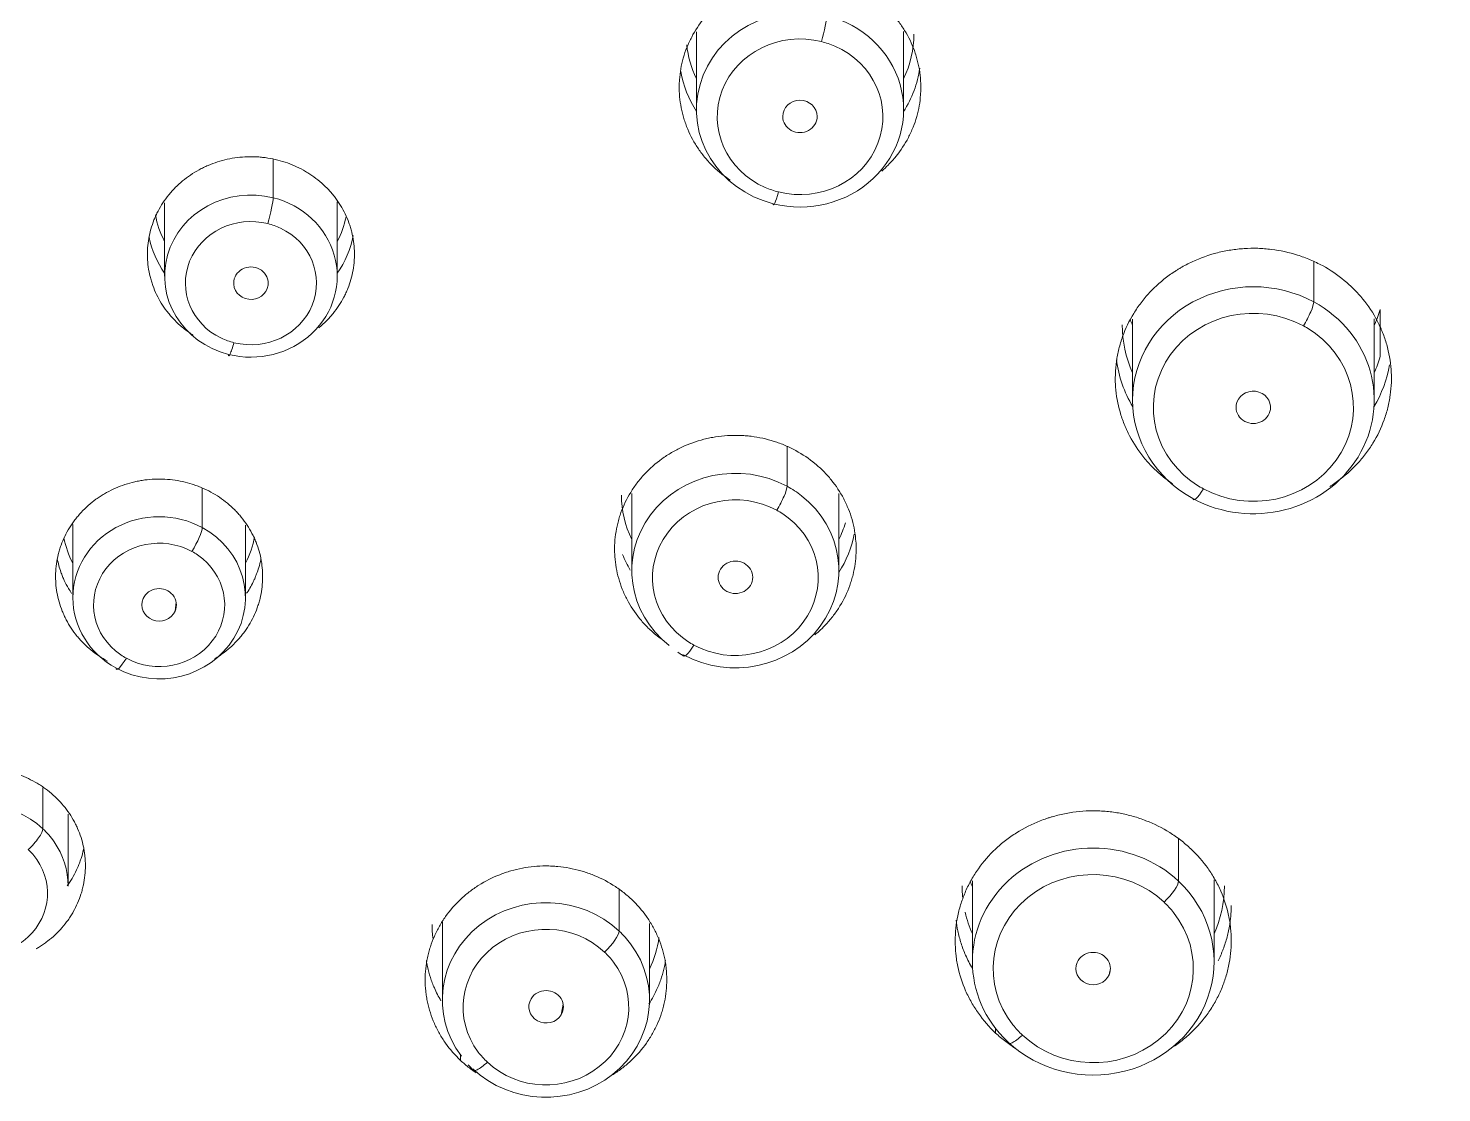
# Model space of a CAD drawing. Extents: x 3349 to 5808, y -3 to 827.
# Drawn here: x 3880.8 to 3897.19, y 517.47 to 529.81 of the extents above; entities that cross this region are included whole.
import ezdxf

# ---------------------------------------------------------------- set-up
doc = ezdxf.new("R2010")
doc.units = 0
doc.header["$LTSCALE"] = 4
doc.header["$MEASUREMENT"] = 0
doc.layers.get('0').update_dxf_attribs({"linetype": 'CONTINUOUS'})
doc.layers.add('1', color=7, linetype='CONTINUOUS')

msp = doc.modelspace()

# ---------------------------------------------------------------- linework, layer by layer
at = {"color": 7, "ltscale": 0.5}
msp.add_ellipse((3868.108, 529.628), major_axis=(-47.422, 0), ratio=0.896694, start_param=1.587359, end_param=7.826525, dxfattribs=at)
at = {"layer": '1', "color": 7, "linetype": 'Continuous', "lineweight": 18}
for p, q in [((3888.549, 529.765), (3888.549, 528.863)), ((3890.949, 528.863), (3890.949, 529.768)), ((3882.385, 527.784), (3882.385, 526.935)), ((3884.385, 526.935), (3884.385, 527.796)), ((3893.603, 526.434), (3893.603, 525.496)), ((3896.403, 525.496), (3896.403, 526.441)), ((3887.799, 524.415), (3887.799, 523.522)), ((3890.199, 523.522), (3890.199, 524.414)), ((3881.321, 524.058), (3881.321, 523.207)), ((3883.321, 523.207), (3883.321, 524.049)), ((3889.199, 523.42), (3889.193, 523.395)), ((3881.267, 519.865), (3881.267, 520.699)), ((3891.747, 519.928), (3891.747, 518.991)), ((3894.547, 518.991), (3894.547, 519.94)), ((3885.604, 519.446), (3885.604, 518.546)), ((3888.004, 518.546), (3888.004, 519.434))]:
    msp.add_line(p, q, dxfattribs=at)
at = {"layer": '1', "color": 7, "linetype": 'Continuous', "lineweight": 13}
for p, q in [((3883.644, 528.29), (3883.644, 527.842)), ((3895.703, 527.104), (3895.703, 526.635)), ((3896.471, 526.001), (3896.471, 526.549)), ((3889.599, 524.961), (3889.599, 524.499)), ((3882.821, 524.479), (3882.821, 524.021)), ((3882.519, 523.155), (3882.506, 523.053)), ((3880.974, 521.005), (3880.974, 520.53)), ((3894.137, 520.412), (3894.137, 519.922)), ((3887.653, 519.823), (3887.653, 519.343)), ((3893.347, 518.912), (3893.331, 518.837)), ((3887.004, 518.496), (3886.98, 518.372)), ((3892.015, 518.163), (3892.015, 518.217))]:
    msp.add_line(p, q, dxfattribs=at)
at = {"layer": '1', "color": 7, "linetype": 'Continuous', "lineweight": 18}
for centre, major_axis, ratio, start_param, end_param in [((3889.749, 528.863), (-1.2, 0), 0.939693, 4.45059, 7.592182), ((3889.749, 528.863), (-1.2, 0), 0.939693, 1.308997, 4.45059), ((3889.749, 529.739), (1.32, 0), 0.939693, 3.240799, 3.571304), ((3889.749, 529.739), (1.32, 0), 0.939693, 5.853475, 6.283185), ((3889.749, 529.52), (-1.4, 0), 0.939693, 0.16284, 0.541352), ((3889.749, 529.52), (-1.4, 0), 0.939693, 2.600232, 3.007678), ((3889.748, 528.785), (0.2, 0), 0.939548, 0.000002, 3.141594), ((3889.748, 528.785), (0.2, 0), 0.939548, 3.141594, 6.283187), ((3883.385, 526.935), (-1, 0), 0.939693, 4.45059, 7.592182), ((3883.385, 526.935), (-1, 0), 0.939693, 1.308997, 4.45059), ((3883.385, 527.81), (1.12, 0), 0.939693, 3.298296, 3.608774), ((3883.385, 527.81), (1.12, 0), 0.939693, 5.816086, 6.103051), ((3883.385, 527.591), (-1.2, 0), 0.939693, 0.186103, 0.585674), ((3883.385, 527.591), (-1.2, 0), 0.939693, 2.55591, 2.97546), ((3883.385, 526.853), (-0.2, 0), 0.939658, 3.010603, 6.1522), ((3895.003, 525.496), (-1.4, 0), 0.939693, 4.18879, 7.330383), ((3883.385, 526.853), (-0.2, 0), 0.939658, 6.1522, 9.293788), ((3895.003, 525.496), (-1.4, 0), 0.939693, 1.047198, 4.18879), ((3895.003, 526.918), (-1.52, 0), 0.939693, 2.741563, 2.879793), ((3895.003, 526.371), (1.52, 0), 0.939693, 3.141625, 3.541639), ((3895.003, 526.918), (-1.52, 0), 0.939693, 0.353266, 0.400046), ((3895.003, 526.152), (-1.6, 0), 0.939693, 0.125377, 0.508259), ((3895.003, 526.152), (-1.6, 0), 0.939693, 2.633334, 2.978254), ((3895.003, 526.371), (1.52, 0), 0.939693, 5.883156, 6.021386), ((3895.002, 525.414), (-0.2, 0), 0.939553, 3.010846, 6.152438), ((3895.002, 525.414), (-0.2, 0), 0.939553, 6.152438, 9.294031), ((3888.999, 523.522), (-1.2, 0), 0.939693, 4.18879, 7.159754), ((3888.999, 524.398), (1.32, 0), 0.939693, 3.141626, 3.571337), ((3888.999, 523.522), (-1.2, 0), 0.939693, 1.047198, 4.018161), ((3882.321, 523.207), (-1, 0), 0.939693, 4.18879, 7.330383), ((3888.999, 524.398), (1.32, 0), 0.939693, 5.853458, 6.021386), ((3882.321, 524.083), (1.12, 0), 0.939693, 3.314626, 3.608758), ((3882.321, 523.207), (-1, 0), 0.939693, 1.047198, 4.18879), ((3882.321, 524.083), (1.12, 0), 0.939693, 5.81607, 6.121835), ((3888.999, 524.179), (-1.4, 0), 0.939693, 2.600203, 2.961657), ((3889, 523.444), (-0.2, 0), 0.939568, 2.880411, 6.022004), ((3889, 523.444), (-0.2, 0), 0.939568, 6.022004, 9.163597), ((3882.321, 523.125), (-0.2, 0), 0.939667, 2.748941, 5.890538), ((3882.321, 523.125), (-0.2, 0), 0.939667, 5.890538, 9.032127), ((3880.267, 519.865), (-1, 0), 0.939693, 3.926991, 6.863829), ((3893.147, 518.991), (-1.4, 0), 0.939693, 3.926991, 7.068583), ((3880.267, 519.865), (-1, 0), 0.939693, 3.141568, 3.722236), ((3886.804, 518.546), (-1.2, 0), 0.939693, 3.926991, 6.897955), ((3893.147, 519.867), (1.52, 0), 0.939693, 3.141609, 3.233304), ((3893.147, 520.414), (-1.52, 0), 0.939693, 0.354771, 0.40003), ((3893.147, 518.991), (-1.4, 0), 0.939693, 0.785398, 3.926991), ((3893.147, 519.867), (1.52, 0), 0.939693, 5.883189, 6.283202), ((3893.147, 519.867), (1.52, 0), 0.939693, 3.356121, 3.541622), ((3886.804, 519.421), (1.32, 0), 0.939693, 3.141609, 3.276501), ((3886.804, 518.546), (-1.2, 0), 0.939693, 0.785398, 3.756362), ((3886.804, 519.421), (1.32, 0), 0.939693, 5.85349, 6.160286), ((3893.146, 518.91), (-0.2, 0), 0.939591, 5.891192, 9.032784), ((3893.146, 518.91), (-0.2, 0), 0.939591, 2.749599, 5.891192), ((3886.806, 518.467), (-0.2, 0), 0.93962, 2.619064, 5.760657), ((3886.806, 518.467), (-0.2, 0), 0.93962, 5.760657, 8.902249)]:
    msp.add_ellipse(centre, major_axis=major_axis, ratio=ratio, start_param=start_param, end_param=end_param, dxfattribs=at)
at = {"layer": '1', "color": 7, "linetype": 'Continuous', "lineweight": 13}
for centre, major_axis, ratio, start_param, end_param in [((3889.997, 529.735), (0.059, 0.233), 0.088521, 4.374318, 5.945114), ((3889.749, 528.781), (-0.96, 0), 0.939693, 4.45059, 7.421553), ((3889.749, 528.781), (-0.96, 0), 0.939693, 4.279961, 4.45059), ((3889.749, 528.781), (-0.96, 0), 0.939693, 1.308997, 4.279961), ((3883.581, 527.625), (-0.059, -0.233), 0.088521, 1.232725, 2.803521), ((3889.749, 528.781), (-0.96, 0), 0.939693, 1.138368, 1.308997), ((3889.5, 527.992), (-0.059, -0.233), 0.088521, 5.945114, 7.51591), ((3883.385, 526.853), (-0.76, 0), 0.939693, 4.45059, 7.387428), ((3883.385, 526.853), (-0.76, 0), 0.939693, 1.308997, 4.245835), ((3883.385, 526.853), (-0.76, 0), 0.939693, 4.245835, 4.45059), ((3895.003, 525.414), (-1.16, 0), 0.939693, 4.18879, 7.184129), ((3895.583, 526.44), (0.114, 0.211), 0.17101, 4.407039, 5.977836), ((3895.003, 525.414), (-1.16, 0), 0.939693, 4.042537, 4.18879), ((3883.385, 526.853), (-0.76, 0), 0.939693, 1.104242, 1.308997), ((3895.003, 525.414), (-1.16, 0), 0.939693, 1.047198, 4.042537), ((3883.188, 526.245), (0.059, 0.233), 0.088521, 2.803521, 4.374318), ((3895.003, 525.414), (-1.16, 0), 0.939693, 0.900944, 1.047198), ((3888.999, 523.44), (-0.96, 0), 0.939693, 4.18879, 7.159754), ((3889.479, 524.304), (0.114, 0.211), 0.17101, 4.407039, 5.977836), ((3888.999, 523.522), (-1.2, 0), 0.939693, 4.018161, 4.18879), ((3894.423, 524.552), (-0.114, -0.211), 0.17101, 5.977836, 7.548632), ((3888.999, 523.44), (-0.96, 0), 0.939693, 4.018161, 4.18879), ((3888.999, 523.44), (-0.96, 0), 0.939693, 1.047198, 4.018161), ((3882.321, 523.125), (-0.76, 0), 0.939693, 4.18879, 7.125628), ((3882.701, 523.826), (-0.114, -0.211), 0.17101, 1.265447, 2.836243), ((3882.321, 523.125), (-0.76, 0), 0.939693, 3.984035, 4.18879), ((3882.321, 523.125), (-0.76, 0), 0.939693, 1.047198, 3.984035), ((3888.999, 523.44), (-0.96, 0), 0.939693, 0.876569, 1.047198), ((3882.321, 523.125), (-0.76, 0), 0.939693, 0.842443, 1.047198), ((3888.519, 522.741), (-0.114, -0.211), 0.17101, 5.977836, 7.548632), ((3881.941, 522.589), (0.114, 0.211), 0.17101, 2.836243, 4.407039), ((3880.804, 520.37), (-0.164, -0.175), 0.241845, 1.318897, 2.889694), ((3880.267, 519.865), (-1, 0), 0.939693, 3.722236, 3.926991), ((3880.267, 519.783), (-0.76, 0), 0.939693, 3.722236, 3.926991), ((3880.267, 519.783), (-0.76, 0), 0.939693, 0.785398, 3.722236), ((3893.147, 518.909), (-1.16, 0), 0.939693, 3.926991, 6.92233), ((3893.967, 519.762), (0.164, 0.175), 0.241845, 4.46049, 6.031286), ((3893.147, 518.909), (-1.16, 0), 0.939693, 3.780737, 3.926991), ((3886.804, 518.463), (-0.96, 0), 0.939693, 3.926991, 6.897955), ((3893.147, 518.909), (-1.16, 0), 0.939693, 0.785398, 3.780737), ((3887.483, 519.183), (0.164, 0.175), 0.241845, 4.46049, 6.031286), ((3886.804, 518.546), (-1.2, 0), 0.939693, 3.756362, 3.926991), ((3886.804, 518.463), (-0.96, 0), 0.939693, 0.785398, 3.756362), ((3886.804, 518.463), (-0.96, 0), 0.939693, 3.756362, 3.926991), ((3893.147, 518.909), (-1.16, 0), 0.939693, 0.639145, 0.785398), ((3892.326, 518.221), (-0.164, -0.175), 0.241845, 6.031286, 7.602083), ((3886.126, 517.908), (-0.164, -0.175), 0.241845, 6.031286, 7.602083), ((3886.804, 518.463), (-0.96, 0), 0.939693, 0.614769, 0.785398)]:
    msp.add_ellipse(centre, major_axis=major_axis, ratio=ratio, start_param=start_param, end_param=end_param, dxfattribs=at)
at = {"layer": '1', "color": 7, "linetype": 'Continuous', "lineweight": 18}
for points, knots in [([(3867.787, 577.688), (3869.502, 577.688), (3871.193, 577.608), (3874.515, 577.302), (3876.146, 577.076), (3879.333, 576.491), (3880.891, 576.133), (3883.922, 575.297), (3885.396, 574.821), (3888.251, 573.765), (3889.632, 573.185), (3892.297, 571.937), (3893.58, 571.269), (3896.045, 569.858), (3897.227, 569.116), (3899.488, 567.571), (3900.566, 566.768), (3902.62, 565.114), (3903.595, 564.264), (3905.444, 562.528), (3906.318, 561.642), (3907.966, 559.846), (3908.74, 558.936), (3910.192, 557.102), (3910.87, 556.178), (3912.136, 554.326), (3912.723, 553.398), (3913.812, 551.548), (3914.314, 550.625), (3915.697, 547.875), (3916.459, 546.066), (3917.71, 542.54), (3918.2, 540.822), (3918.768, 538.337), (3918.929, 537.524), (3919.204, 535.934), (3919.317, 535.158), (3919.501, 533.645), (3919.571, 532.909), (3919.677, 531.481), (3919.711, 530.788), (3919.75, 529.449), (3919.754, 528.802), (3919.737, 527.556), (3919.716, 526.955), (3919.624, 525.222), (3919.524, 524.157), (3919.281, 522.2), (3919.138, 521.309), (3918.841, 519.697), (3918.686, 518.977), (3918.463, 518.023), (3918.389, 517.726), (3918.283, 517.311), (3918.231, 517.112), (3918.173, 516.893), (3918.144, 516.787), (3918.13, 516.735), (3918.123, 516.709), (3918.119, 516.696), (3918.117, 516.689), (3918.117, 516.686), (3918.116, 516.685), (3918.116, 516.684), (3918.116, 516.683), (3918.116, 516.683), (3918.116, 516.683), (3918.116, 516.683), (3918.116, 516.683), (3917.701, 515.17), (3917.216, 513.701), (3916.135, 510.864), (3915.54, 509.496), (3914.583, 507.517), (3914.253, 506.87), (3913.574, 505.598), (3913.226, 504.974), (3912.159, 503.134), (3911.421, 501.952), (3909.922, 499.663), (3909.16, 498.559), (3907.993, 496.969), (3907.6, 496.451), (3906.805, 495.438), (3906.404, 494.943), (3905.189, 493.493), (3904.367, 492.572), (3902.713, 490.816), (3901.88, 489.982), (3900.649, 488.772), (3900.242, 488.376), (3899.437, 487.594), (3899.04, 487.208), (3897.866, 486.061), (3897.109, 485.312), (3895.654, 483.839), (3894.955, 483.115), (3893.621, 481.688), (3892.986, 480.986), (3891.784, 479.603), (3891.218, 478.922), (3890.154, 477.584), (3889.657, 476.926), (3888.73, 475.635), (3888.301, 475.001), (3887.706, 474.072), (3887.516, 473.766), (3887.242, 473.311), (3887.153, 473.161), (3887.022, 472.937), (3886.957, 472.825), (3886.883, 472.695), (3886.846, 472.63), (3886.828, 472.598), (3886.819, 472.582), (3886.814, 472.574), (3886.812, 472.57), (3886.811, 472.568), (3886.81, 472.567), (3886.81, 472.566), (3886.81, 472.566), (3886.809, 472.566), (3886.807, 472.562), (3886.781, 472.515), (3886.68, 472.335), (3886.605, 472.201), (3886.411, 471.845), (3886.292, 471.623), (3886.013, 471.086), (3885.853, 470.772), (3885.501, 470.049), (3885.308, 469.639), (3884.899, 468.722), (3884.682, 468.213), (3884.235, 467.094), (3884.006, 466.484), (3883.546, 465.157), (3883.315, 464.442), (3882.863, 462.905), (3882.642, 462.083), (3882.221, 460.335), (3882.02, 459.409), (3881.646, 457.448), (3881.473, 456.413), (3881.158, 454.235), (3881.016, 453.091), (3880.763, 450.695), (3880.653, 449.444), (3880.459, 446.838), (3880.377, 445.484), (3880.237, 442.674), (3880.178, 432.206), (3880.106, 429.948), (3880.084, 429.183), (3880.054, 428.017), (3880.044, 427.625), (3880.031, 427.032), (3880.024, 426.734), (3880.017, 426.385), (3880.013, 426.21), (3880.012, 426.123), (3880.011, 426.079), (3880.01, 426.057), (3880.01, 426.046), (3880.01, 426.04), (3880.01, 426.038), (3880.01, 426.036), (3880.01, 426.036), (3880.01, 426.035), (3880.01, 426.035), (3879.99, 425.043), (3879.97, 423.928), (3879.943, 422.074), (3879.934, 421.426), (3879.917, 420.071), (3879.909, 419.363), (3879.893, 417.887), (3879.885, 417.118), (3879.871, 415.518), (3879.864, 414.686), (3879.845, 412.095), (3879.833, 410.239), (3879.814, 406.286), (3879.807, 404.187), (3879.795, 399.741), (3879.791, 397.393), (3879.787, 393.692), (3879.786, 392.429), (3879.784, 389.84), (3879.783, 388.515), (3879.782, 384.449), (3879.782, 381.615), (3879.782, 378.658)], [0, 0, 0, 0, 0.0125, 0.0125, 0.025, 0.025, 0.0375, 0.0375, 0.05, 0.05, 0.0625, 0.0625, 0.075, 0.075, 0.0875, 0.0875, 0.1, 0.1, 0.1125, 0.1125, 0.125, 0.125, 0.1375, 0.1375, 0.15, 0.15, 0.1625, 0.1625, 0.175, 0.175, 0.2, 0.2, 0.225, 0.225, 0.2375, 0.2375, 0.25, 0.25, 0.2625, 0.2625, 0.275, 0.275, 0.2875, 0.2875, 0.3, 0.3, 0.325, 0.325, 0.35, 0.35, 0.375, 0.375, 0.3875, 0.3875, 0.39375, 0.396875, 0.398437, 0.399219, 0.399609, 0.399805, 0.399902, 0.399951, 0.399976, 0.399988, 0.399994, 0.399997, 0.399998, 0.399998, 0.4, 0.4, 0.4125, 0.4125, 0.425, 0.425, 0.43125, 0.43125, 0.4375, 0.4375, 0.45, 0.45, 0.4625, 0.4625, 0.46875, 0.46875, 0.475, 0.475, 0.4875, 0.4875, 0.5, 0.5, 0.50625, 0.50625, 0.5125, 0.5125, 0.525, 0.525, 0.5375, 0.5375, 0.55, 0.55, 0.5625, 0.5625, 0.575, 0.575, 0.5875, 0.5875, 0.59375, 0.59375, 0.596875, 0.596875, 0.598437, 0.599219, 0.599609, 0.599805, 0.599902, 0.599951, 0.599976, 0.599988, 0.599994, 0.599997, 0.599997, 0.6, 0.6, 0.6125, 0.6125, 0.625, 0.625, 0.6375, 0.6375, 0.65, 0.65, 0.6625, 0.6625, 0.675, 0.675, 0.6875, 0.6875, 0.7, 0.7, 0.7125, 0.7125, 0.725, 0.725, 0.7375, 0.7375, 0.75, 0.75, 0.7625, 0.7625, 0.775, 0.775, 0.7875, 0.7875, 0.79375, 0.79375, 0.796875, 0.796875, 0.798437, 0.799219, 0.799609, 0.799805, 0.799902, 0.799951, 0.799976, 0.799988, 0.799994, 0.799997, 0.799998, 0.799998, 0.8, 0.8, 0.825, 0.825, 0.8375, 0.8375, 0.85, 0.85, 0.8625, 0.8625, 0.875, 0.875, 0.9, 0.9, 0.925, 0.925, 0.95, 0.95, 0.9625, 0.9625, 0.975, 0.975, 1, 1, 1, 1]), ([(3888.94, 528.046), (3888.925, 528.056), (3888.91, 528.066), (3888.823, 528.129), (3888.757, 528.188), (3888.681, 528.269), (3888.667, 528.285), (3888.638, 528.319), (3888.624, 528.337), (3888.584, 528.39), (3888.559, 528.426), (3888.49, 528.538), (3888.453, 528.616), (3888.416, 528.718), (3888.409, 528.739), (3888.396, 528.781), (3888.39, 528.802), (3888.375, 528.865), (3888.358, 528.949), (3888.351, 529.035), (3888.349, 529.1), (3888.348, 529.121), (3888.349, 529.164), (3888.35, 529.186), (3888.358, 529.294), (3888.372, 529.379), (3888.408, 529.504), (3888.422, 529.545), (3888.446, 529.606), (3888.455, 529.626), (3888.473, 529.666), (3888.483, 529.685), (3888.533, 529.782), (3888.581, 529.855), (3888.651, 529.94), (3888.665, 529.957), (3888.695, 529.99), (3888.711, 530.007), (3888.758, 530.054), (3888.791, 530.084), (3888.893, 530.169), (3888.968, 530.219), (3889.068, 530.274), (3889.088, 530.284), (3889.129, 530.304), (3889.149, 530.313), (3889.212, 530.34), (3889.297, 530.372), (3889.384, 530.395), (3889.452, 530.41), (3889.474, 530.415), (3889.52, 530.422), (3889.542, 530.426), (3889.656, 530.44), (3889.747, 530.443), (3889.861, 530.436), (3889.884, 530.434), (3889.93, 530.429), (3889.953, 530.426), (3890.021, 530.416), (3890.066, 530.407), (3890.111, 530.395)], [0, 0, 0, 0, 0.013946, 0.013946, 0.084378, 0.084378, 0.101986, 0.101986, 0.119594, 0.119594, 0.154811, 0.154811, 0.225243, 0.225243, 0.242851, 0.242851, 0.260459, 0.260459, 0.295675, 0.330892, 0.330892, 0.3485, 0.3485, 0.366108, 0.366108, 0.43654, 0.43654, 0.471757, 0.471757, 0.489365, 0.489365, 0.506973, 0.506973, 0.577405, 0.577405, 0.595013, 0.595013, 0.612621, 0.612621, 0.647838, 0.647838, 0.71827, 0.71827, 0.735878, 0.735878, 0.753486, 0.753486, 0.788703, 0.823919, 0.823919, 0.841527, 0.841527, 0.859135, 0.859135, 0.929568, 0.929568, 0.947176, 0.947176, 0.964784, 0.964784, 1, 1, 1, 1]), ([(3890.111, 530.395), (3890.2, 530.373), (3890.286, 530.342), (3890.408, 530.286), (3890.448, 530.265), (3890.507, 530.23), (3890.526, 530.219), (3890.564, 530.194), (3890.583, 530.181), (3890.674, 530.115), (3890.74, 530.057), (3890.816, 529.976), (3890.83, 529.959), (3890.859, 529.925), (3890.873, 529.908), (3890.913, 529.855), (3890.938, 529.819), (3891.007, 529.707), (3891.044, 529.629), (3891.081, 529.527), (3891.088, 529.506), (3891.101, 529.464), (3891.107, 529.443), (3891.122, 529.38), (3891.139, 529.296), (3891.146, 529.21), (3891.149, 529.145), (3891.149, 529.124), (3891.148, 529.08), (3891.147, 529.059), (3891.14, 528.95), (3891.125, 528.866), (3891.089, 528.741), (3891.075, 528.7), (3891.051, 528.639), (3891.042, 528.619), (3891.024, 528.579), (3891.014, 528.56), (3890.964, 528.463), (3890.916, 528.39), (3890.846, 528.304), (3890.832, 528.288), (3890.802, 528.254), (3890.786, 528.238), (3890.747, 528.198), (3890.722, 528.175), (3890.696, 528.152)], [0, 0, 0, 0, 0.09188, 0.09188, 0.13782, 0.13782, 0.16079, 0.16079, 0.18376, 0.18376, 0.27564, 0.27564, 0.29861, 0.29861, 0.32158, 0.32158, 0.36752, 0.36752, 0.459401, 0.459401, 0.482371, 0.482371, 0.505341, 0.505341, 0.551281, 0.597221, 0.597221, 0.620191, 0.620191, 0.643161, 0.643161, 0.735041, 0.735041, 0.780981, 0.780981, 0.803951, 0.803951, 0.826921, 0.826921, 0.918801, 0.918801, 0.941771, 0.941771, 0.964741, 0.964741, 1, 1, 1, 1]), ([(3882.717, 526.25), (3882.712, 526.253), (3882.707, 526.256), (3882.686, 526.27), (3882.67, 526.281), (3882.592, 526.337), (3882.535, 526.387), (3882.47, 526.457), (3882.457, 526.471), (3882.433, 526.5), (3882.421, 526.515), (3882.386, 526.56), (3882.365, 526.591), (3882.306, 526.687), (3882.274, 526.754), (3882.242, 526.842), (3882.236, 526.86), (3882.226, 526.896), (3882.221, 526.914), (3882.207, 526.968), (3882.193, 527.04), (3882.187, 527.114), (3882.185, 527.169), (3882.185, 527.187), (3882.185, 527.225), (3882.186, 527.243), (3882.192, 527.336), (3882.205, 527.409), (3882.236, 527.515), (3882.248, 527.551), (3882.268, 527.603), (3882.276, 527.62), (3882.291, 527.654), (3882.3, 527.671), (3882.343, 527.754), (3882.384, 527.816), (3882.444, 527.89), (3882.456, 527.904), (3882.482, 527.933), (3882.495, 527.947), (3882.536, 527.987), (3882.564, 528.013), (3882.652, 528.086), (3882.715, 528.129), (3882.801, 528.176), (3882.819, 528.185), (3882.854, 528.202), (3882.871, 528.21), (3882.925, 528.232), (3882.997, 528.26), (3883.073, 528.28), (3883.149, 528.297), (3883.189, 528.304), (3883.306, 528.318), (3883.384, 528.321), (3883.481, 528.315), (3883.501, 528.313), (3883.54, 528.309), (3883.56, 528.306), (3883.618, 528.297), (3883.657, 528.289), (3883.695, 528.28)], [0, 0, 0, 0, 0.005218, 0.005218, 0.022671, 0.022671, 0.09248, 0.09248, 0.109932, 0.109932, 0.127384, 0.127384, 0.162289, 0.162289, 0.232098, 0.232098, 0.249551, 0.249551, 0.267003, 0.267003, 0.301908, 0.336812, 0.336812, 0.354265, 0.354265, 0.371717, 0.371717, 0.441526, 0.441526, 0.476431, 0.476431, 0.493883, 0.493883, 0.511335, 0.511335, 0.581145, 0.581145, 0.598597, 0.598597, 0.616049, 0.616049, 0.650954, 0.650954, 0.720763, 0.720763, 0.738215, 0.738215, 0.755668, 0.755668, 0.790572, 0.825477, 0.825477, 0.860382, 0.860382, 0.930191, 0.930191, 0.947643, 0.947643, 0.965095, 0.965095, 1, 1, 1, 1]), ([(3883.695, 528.28), (3883.772, 528.261), (3883.845, 528.234), (3883.95, 528.186), (3883.985, 528.168), (3884.035, 528.138), (3884.051, 528.128), (3884.084, 528.107), (3884.1, 528.096), (3884.178, 528.04), (3884.235, 527.989), (3884.3, 527.92), (3884.312, 527.906), (3884.337, 527.877), (3884.349, 527.862), (3884.383, 527.817), (3884.404, 527.786), (3884.463, 527.69), (3884.495, 527.623), (3884.527, 527.535), (3884.533, 527.517), (3884.544, 527.481), (3884.549, 527.463), (3884.562, 527.409), (3884.576, 527.337), (3884.583, 527.263), (3884.585, 527.208), (3884.585, 527.19), (3884.584, 527.152), (3884.583, 527.134), (3884.577, 527.041), (3884.564, 526.968), (3884.534, 526.861), (3884.522, 526.826), (3884.501, 526.774), (3884.494, 526.757), (3884.478, 526.723), (3884.47, 526.706), (3884.426, 526.623), (3884.385, 526.56), (3884.325, 526.487), (3884.313, 526.473), (3884.288, 526.444), (3884.274, 526.43), (3884.234, 526.39), (3884.206, 526.364), (3884.175, 526.338), (3884.174, 526.337), (3884.172, 526.336)], [0, 0, 0, 0, 0.090724, 0.090724, 0.136085, 0.136085, 0.158766, 0.158766, 0.181447, 0.181447, 0.272171, 0.272171, 0.294851, 0.294851, 0.317532, 0.317532, 0.362894, 0.362894, 0.453618, 0.453618, 0.476299, 0.476299, 0.498979, 0.498979, 0.544341, 0.589703, 0.589703, 0.612384, 0.612384, 0.635065, 0.635065, 0.725788, 0.725788, 0.77115, 0.77115, 0.793831, 0.793831, 0.816512, 0.816512, 0.907235, 0.907235, 0.929916, 0.929916, 0.952597, 0.952597, 0.997959, 0.997959, 1, 1, 1, 1]), ([(3894.065, 524.529), (3894.025, 524.557), (3893.986, 524.586), (3893.909, 524.65), (3893.871, 524.684), (3893.817, 524.738), (3893.8, 524.757), (3893.765, 524.794), (3893.749, 524.814), (3893.669, 524.912), (3893.614, 524.995), (3893.556, 525.105), (3893.54, 525.139), (3893.525, 525.173), (3893.515, 525.196), (3893.51, 525.208), (3893.487, 525.266), (3893.471, 525.313), (3893.43, 525.455), (3893.413, 525.552), (3893.404, 525.675), (3893.403, 525.7), (3893.402, 525.75), (3893.403, 525.775), (3893.405, 525.849), (3893.414, 525.946), (3893.432, 526.043), (3893.45, 526.115), (3893.457, 526.139), (3893.471, 526.187), (3893.479, 526.211), (3893.521, 526.328), (3893.564, 526.417), (3893.642, 526.545), (3893.671, 526.586), (3893.717, 526.647), (3893.733, 526.667), (3893.765, 526.706), (3893.782, 526.725), (3893.868, 526.817), (3893.944, 526.884), (3894.048, 526.96), (3894.069, 526.974), (3894.102, 526.995), (3894.113, 527.002), (3894.135, 527.016), (3894.19, 527.049), (3894.247, 527.079), (3894.388, 527.145), (3894.485, 527.179), (3894.613, 527.212), (3894.638, 527.218), (3894.69, 527.228), (3894.715, 527.233), (3894.793, 527.245), (3894.896, 527.256), (3895.001, 527.258), (3895.079, 527.256), (3895.106, 527.254), (3895.158, 527.25), (3895.185, 527.248), (3895.315, 527.232), (3895.416, 527.209), (3895.54, 527.17), (3895.564, 527.162), (3895.613, 527.143), (3895.638, 527.134), (3895.71, 527.103), (3895.757, 527.08), (3895.803, 527.056)], [0, 0, 0, 0, 0.03107, 0.03107, 0.063368, 0.063368, 0.079517, 0.079517, 0.095666, 0.095666, 0.160261, 0.160261, 0.17641, 0.184484, 0.184484, 0.192559, 0.192559, 0.224856, 0.224856, 0.289452, 0.289452, 0.3056, 0.3056, 0.321749, 0.321749, 0.354047, 0.386345, 0.386345, 0.402493, 0.402493, 0.418642, 0.418642, 0.483237, 0.483237, 0.515535, 0.515535, 0.531684, 0.531684, 0.547833, 0.547833, 0.612428, 0.612428, 0.628577, 0.628577, 0.636651, 0.636651, 0.644726, 0.677023, 0.677023, 0.741619, 0.741619, 0.757768, 0.757768, 0.773916, 0.773916, 0.806214, 0.838512, 0.838512, 0.854661, 0.854661, 0.870809, 0.870809, 0.935405, 0.935405, 0.951554, 0.951554, 0.967702, 0.967702, 1, 1, 1, 1]), ([(3895.803, 527.056), (3895.894, 527.006), (3895.979, 526.949), (3896.096, 526.852), (3896.134, 526.817), (3896.188, 526.763), (3896.205, 526.745), (3896.24, 526.707), (3896.256, 526.688), (3896.336, 526.59), (3896.391, 526.507), (3896.449, 526.396), (3896.465, 526.363), (3896.481, 526.328), (3896.49, 526.305), (3896.495, 526.294), (3896.519, 526.236), (3896.535, 526.189), (3896.575, 526.046), (3896.592, 525.95), (3896.601, 525.826), (3896.602, 525.801), (3896.603, 525.752), (3896.603, 525.727), (3896.6, 525.653), (3896.591, 525.555), (3896.573, 525.458), (3896.555, 525.386), (3896.549, 525.363), (3896.534, 525.315), (3896.526, 525.291), (3896.484, 525.174), (3896.441, 525.084), (3896.363, 524.957), (3896.334, 524.915), (3896.288, 524.855), (3896.272, 524.835), (3896.24, 524.796), (3896.223, 524.777), (3896.137, 524.684), (3896.061, 524.617), (3895.957, 524.542), (3895.936, 524.527), (3895.906, 524.508), (3895.897, 524.502), (3895.889, 524.497)], [0, 0, 0, 0, 0.096646, 0.096646, 0.14497, 0.14497, 0.169131, 0.169131, 0.193293, 0.193293, 0.289939, 0.289939, 0.314101, 0.326182, 0.326182, 0.338262, 0.338262, 0.386586, 0.386586, 0.483232, 0.483232, 0.507393, 0.507393, 0.531555, 0.531555, 0.579878, 0.628201, 0.628201, 0.652363, 0.652363, 0.676525, 0.676525, 0.773171, 0.773171, 0.821494, 0.821494, 0.845656, 0.845656, 0.869817, 0.869817, 0.966464, 0.966464, 0.990625, 0.990625, 1, 1, 1, 1]), ([(3888.155, 522.719), (3888.128, 522.738), (3888.102, 522.758), (3888.042, 522.807), (3888.009, 522.837), (3887.962, 522.884), (3887.947, 522.9), (3887.917, 522.934), (3887.902, 522.951), (3887.833, 523.036), (3887.784, 523.109), (3887.734, 523.206), (3887.724, 523.225), (3887.706, 523.265), (3887.697, 523.285), (3887.673, 523.346), (3887.659, 523.387), (3887.623, 523.512), (3887.608, 523.597), (3887.601, 523.705), (3887.6, 523.727), (3887.599, 523.77), (3887.599, 523.792), (3887.602, 523.856), (3887.609, 523.942), (3887.625, 524.027), (3887.641, 524.09), (3887.647, 524.111), (3887.659, 524.152), (3887.666, 524.173), (3887.703, 524.276), (3887.741, 524.354), (3887.809, 524.466), (3887.834, 524.502), (3887.874, 524.555), (3887.888, 524.573), (3887.917, 524.607), (3887.931, 524.623), (3888.007, 524.704), (3888.073, 524.763), (3888.164, 524.829), (3888.183, 524.842), (3888.221, 524.866), (3888.24, 524.878), (3888.299, 524.913), (3888.339, 524.934), (3888.461, 524.991), (3888.547, 525.021), (3888.658, 525.049), (3888.681, 525.055), (3888.726, 525.064), (3888.748, 525.068), (3888.816, 525.078), (3888.906, 525.088), (3888.998, 525.09), (3889.067, 525.088), (3889.09, 525.087), (3889.136, 525.083), (3889.159, 525.081), (3889.272, 525.067), (3889.361, 525.047), (3889.469, 525.013), (3889.491, 525.006), (3889.534, 524.99), (3889.555, 524.981), (3889.618, 524.954), (3889.659, 524.935), (3889.699, 524.913)], [0, 0, 0, 0, 0.024073, 0.024073, 0.056604, 0.056604, 0.072869, 0.072869, 0.089135, 0.089135, 0.154196, 0.154196, 0.170462, 0.170462, 0.186727, 0.186727, 0.219258, 0.219258, 0.28432, 0.28432, 0.300586, 0.300586, 0.316851, 0.316851, 0.349382, 0.381913, 0.381913, 0.398178, 0.398178, 0.414444, 0.414444, 0.479506, 0.479506, 0.512036, 0.512036, 0.528302, 0.528302, 0.544567, 0.544567, 0.609629, 0.609629, 0.625895, 0.625895, 0.64216, 0.64216, 0.674691, 0.674691, 0.739753, 0.739753, 0.756018, 0.756018, 0.772284, 0.772284, 0.804815, 0.837345, 0.837345, 0.853611, 0.853611, 0.869876, 0.869876, 0.934938, 0.934938, 0.951204, 0.951204, 0.967469, 0.967469, 1, 1, 1, 1]), ([(3889.699, 524.913), (3889.779, 524.869), (3889.854, 524.819), (3889.956, 524.734), (3889.989, 524.704), (3890.036, 524.657), (3890.052, 524.641), (3890.082, 524.608), (3890.096, 524.591), (3890.166, 524.505), (3890.214, 524.432), (3890.265, 524.336), (3890.274, 524.316), (3890.293, 524.276), (3890.301, 524.256), (3890.326, 524.195), (3890.34, 524.154), (3890.375, 524.029), (3890.39, 523.945), (3890.398, 523.837), (3890.399, 523.815), (3890.399, 523.771), (3890.399, 523.75), (3890.397, 523.685), (3890.39, 523.599), (3890.373, 523.515), (3890.358, 523.452), (3890.352, 523.431), (3890.339, 523.389), (3890.332, 523.368), (3890.295, 523.266), (3890.258, 523.187), (3890.189, 523.075), (3890.165, 523.039), (3890.124, 522.986), (3890.11, 522.969), (3890.082, 522.935), (3890.067, 522.918), (3890.01, 522.857), (3889.966, 522.815), (3889.919, 522.777)], [0, 0, 0, 0, 0.10321, 0.10321, 0.154815, 0.154815, 0.180617, 0.180617, 0.20642, 0.20642, 0.309629, 0.309629, 0.335432, 0.335432, 0.361234, 0.361234, 0.412839, 0.412839, 0.516049, 0.516049, 0.541852, 0.541852, 0.567654, 0.567654, 0.619259, 0.670864, 0.670864, 0.696666, 0.696666, 0.722469, 0.722469, 0.825679, 0.825679, 0.877283, 0.877283, 0.903086, 0.903086, 0.928888, 0.928888, 1, 1, 1, 1]), ([(3881.721, 522.473), (3881.653, 522.51), (3881.589, 522.554), (3881.501, 522.626), (3881.473, 522.652), (3881.432, 522.693), (3881.419, 522.706), (3881.393, 522.735), (3881.381, 522.749), (3881.321, 522.823), (3881.28, 522.885), (3881.236, 522.968), (3881.228, 522.985), (3881.213, 523.019), (3881.205, 523.036), (3881.184, 523.089), (3881.172, 523.124), (3881.142, 523.231), (3881.129, 523.303), (3881.122, 523.396), (3881.122, 523.415), (3881.121, 523.452), (3881.121, 523.471), (3881.123, 523.526), (3881.129, 523.599), (3881.143, 523.672), (3881.157, 523.726), (3881.162, 523.744), (3881.172, 523.78), (3881.178, 523.798), (3881.21, 523.886), (3881.242, 523.953), (3881.301, 524.049), (3881.322, 524.08), (3881.357, 524.125), (3881.369, 524.14), (3881.393, 524.169), (3881.406, 524.183), (3881.47, 524.253), (3881.527, 524.303), (3881.605, 524.36), (3881.621, 524.371), (3881.654, 524.392), (3881.67, 524.402), (3881.721, 524.431), (3881.755, 524.449), (3881.86, 524.498), (3881.933, 524.524), (3882.029, 524.549), (3882.048, 524.553), (3882.087, 524.561), (3882.106, 524.564), (3882.164, 524.574), (3882.241, 524.582), (3882.32, 524.583), (3882.398, 524.581), (3882.438, 524.578), (3882.555, 524.564), (3882.631, 524.547), (3882.724, 524.517), (3882.743, 524.511), (3882.779, 524.497), (3882.797, 524.49), (3882.852, 524.467), (3882.887, 524.45), (3882.921, 524.431)], [0, 0, 0, 0, 0.0625, 0.0625, 0.09375, 0.09375, 0.109375, 0.109375, 0.125, 0.125, 0.1875, 0.1875, 0.203125, 0.203125, 0.21875, 0.21875, 0.25, 0.25, 0.3125, 0.3125, 0.328125, 0.328125, 0.34375, 0.34375, 0.375, 0.40625, 0.40625, 0.421875, 0.421875, 0.4375, 0.4375, 0.5, 0.5, 0.53125, 0.53125, 0.546875, 0.546875, 0.5625, 0.5625, 0.625, 0.625, 0.640625, 0.640625, 0.65625, 0.65625, 0.6875, 0.6875, 0.75, 0.75, 0.765625, 0.765625, 0.78125, 0.78125, 0.8125, 0.84375, 0.84375, 0.875, 0.875, 0.9375, 0.9375, 0.953125, 0.953125, 0.96875, 0.96875, 1, 1, 1, 1]), ([(3882.921, 524.431), (3882.99, 524.394), (3883.053, 524.351), (3883.142, 524.278), (3883.17, 524.253), (3883.21, 524.212), (3883.223, 524.198), (3883.249, 524.17), (3883.261, 524.155), (3883.321, 524.082), (3883.362, 524.019), (3883.406, 523.937), (3883.414, 523.92), (3883.43, 523.886), (3883.437, 523.868), (3883.458, 523.816), (3883.47, 523.781), (3883.501, 523.674), (3883.513, 523.601), (3883.52, 523.509), (3883.521, 523.49), (3883.521, 523.453), (3883.521, 523.434), (3883.519, 523.379), (3883.513, 523.305), (3883.499, 523.233), (3883.486, 523.179), (3883.481, 523.161), (3883.47, 523.125), (3883.464, 523.107), (3883.432, 523.019), (3883.4, 522.952), (3883.341, 522.856), (3883.32, 522.825), (3883.286, 522.78), (3883.274, 522.765), (3883.249, 522.736), (3883.236, 522.721), (3883.172, 522.652), (3883.115, 522.602), (3883.037, 522.545), (3883.021, 522.534), (3882.991, 522.515), (3882.977, 522.506), (3882.963, 522.498)], [0, 0, 0, 0, 0.095611, 0.095611, 0.143417, 0.143417, 0.16732, 0.16732, 0.191223, 0.191223, 0.286834, 0.286834, 0.310737, 0.310737, 0.33464, 0.33464, 0.382446, 0.382446, 0.478057, 0.478057, 0.50196, 0.50196, 0.525863, 0.525863, 0.573669, 0.621474, 0.621474, 0.645377, 0.645377, 0.66928, 0.66928, 0.764892, 0.764892, 0.812697, 0.812697, 0.8366, 0.8366, 0.860503, 0.860503, 0.956114, 0.956114, 0.980017, 0.980017, 1, 1, 1, 1]), ([(3881.307, 523.258), (3881.294, 523.277), (3881.282, 523.296), (3881.253, 523.346), (3881.237, 523.376), (3881.215, 523.423), (3881.208, 523.439), (3881.195, 523.471), (3881.189, 523.487), (3881.165, 523.554), (3881.151, 523.606), (3881.141, 523.658)], [0, 0, 0, 0, 0.156612, 0.156612, 0.393186, 0.393186, 0.511473, 0.511473, 0.629761, 0.629761, 1, 1, 1, 1]), ([(3883.335, 523.259), (3883.338, 523.262), (3883.369, 523.31), (3883.397, 523.36), (3883.426, 523.421), (3883.431, 523.433), (3883.441, 523.458), (3883.456, 523.495), (3883.469, 523.532), (3883.486, 523.589), (3883.494, 523.62), (3883.5, 523.652)], [0, 0, 0, 0, 0.026635, 0.399143, 0.399143, 0.49227, 0.49227, 0.585397, 0.771652, 0.771652, 1, 1, 1, 1]), ([(3879.419, 519.301), (3879.363, 519.353), (3879.313, 519.411), (3879.248, 519.502), (3879.228, 519.534), (3879.2, 519.583), (3879.191, 519.6), (3879.174, 519.634), (3879.166, 519.651), (3879.128, 519.736), (3879.106, 519.807), (3879.086, 519.897), (3879.083, 519.916), (3879.077, 519.952), (3879.075, 519.971), (3879.069, 520.026), (3879.067, 520.063), (3879.067, 520.174), (3879.075, 520.247), (3879.094, 520.339), (3879.098, 520.357), (3879.108, 520.393), (3879.113, 520.411), (3879.13, 520.464), (3879.156, 520.534), (3879.19, 520.6), (3879.218, 520.649), (3879.227, 520.665), (3879.248, 520.697), (3879.258, 520.713), (3879.313, 520.79), (3879.363, 520.847), (3879.446, 520.926), (3879.475, 520.951), (3879.52, 520.986), (3879.536, 520.998), (3879.568, 521.02), (3879.584, 521.03), (3879.665, 521.082), (3879.734, 521.117), (3879.825, 521.152), (3879.843, 521.159), (3879.881, 521.171), (3879.899, 521.177), (3879.956, 521.194), (3879.994, 521.203), (3880.109, 521.224), (3880.187, 521.232), (3880.286, 521.232), (3880.306, 521.231), (3880.345, 521.229), (3880.365, 521.228), (3880.423, 521.223), (3880.5, 521.212), (3880.576, 521.194), (3880.652, 521.173), (3880.689, 521.16), (3880.798, 521.118), (3880.867, 521.083), (3880.949, 521.032), (3880.965, 521.021), (3880.997, 520.999), (3881.012, 520.988), (3881.058, 520.952), (3881.088, 520.927), (3881.116, 520.901)], [0, 0, 0, 0, 0.0625, 0.0625, 0.09375, 0.09375, 0.109375, 0.109375, 0.125, 0.125, 0.1875, 0.1875, 0.203125, 0.203125, 0.21875, 0.21875, 0.25, 0.25, 0.3125, 0.3125, 0.328125, 0.328125, 0.34375, 0.34375, 0.375, 0.40625, 0.40625, 0.421875, 0.421875, 0.4375, 0.4375, 0.5, 0.5, 0.53125, 0.53125, 0.546875, 0.546875, 0.5625, 0.5625, 0.625, 0.625, 0.640625, 0.640625, 0.65625, 0.65625, 0.6875, 0.6875, 0.75, 0.75, 0.765625, 0.765625, 0.78125, 0.78125, 0.8125, 0.84375, 0.84375, 0.875, 0.875, 0.9375, 0.9375, 0.953125, 0.953125, 0.96875, 0.96875, 1, 1, 1, 1]), ([(3881.116, 520.901), (3881.172, 520.848), (3881.221, 520.791), (3881.286, 520.699), (3881.307, 520.667), (3881.334, 520.618), (3881.343, 520.602), (3881.36, 520.568), (3881.368, 520.551), (3881.406, 520.465), (3881.429, 520.395), (3881.448, 520.304), (3881.451, 520.286), (3881.457, 520.249), (3881.459, 520.231), (3881.465, 520.175), (3881.467, 520.138), (3881.467, 520.027), (3881.459, 519.954), (3881.44, 519.863), (3881.436, 519.845), (3881.426, 519.808), (3881.421, 519.791), (3881.404, 519.737), (3881.378, 519.668), (3881.344, 519.601), (3881.317, 519.552), (3881.307, 519.536), (3881.287, 519.504), (3881.276, 519.488), (3881.221, 519.411), (3881.172, 519.354), (3881.089, 519.276), (3881.059, 519.251), (3881.014, 519.215), (3880.998, 519.204), (3880.966, 519.182), (3880.95, 519.171), (3880.921, 519.153), (3880.908, 519.145), (3880.895, 519.137)], [0, 0, 0, 0, 0.108758, 0.108758, 0.163137, 0.163137, 0.190326, 0.190326, 0.217515, 0.217515, 0.326273, 0.326273, 0.353463, 0.353463, 0.380652, 0.380652, 0.435031, 0.435031, 0.543789, 0.543789, 0.570978, 0.570978, 0.598168, 0.598168, 0.652546, 0.706925, 0.706925, 0.734115, 0.734115, 0.761304, 0.761304, 0.870062, 0.870062, 0.924441, 0.924441, 0.95163, 0.95163, 0.97882, 0.97882, 1, 1, 1, 1]), ([(3892.015, 518.163), (3891.941, 518.234), (3891.874, 518.31), (3891.788, 518.432), (3891.761, 518.475), (3891.724, 518.54), (3891.712, 518.562), (3891.689, 518.607), (3891.678, 518.63), (3891.628, 518.744), (3891.598, 518.838), (3891.572, 518.959), (3891.566, 518.995), (3891.56, 519.032), (3891.557, 519.057), (3891.556, 519.069), (3891.549, 519.131), (3891.547, 519.18), (3891.547, 519.328), (3891.557, 519.426), (3891.582, 519.547), (3891.588, 519.572), (3891.601, 519.62), (3891.608, 519.644), (3891.631, 519.714), (3891.666, 519.807), (3891.71, 519.896), (3891.747, 519.961), (3891.76, 519.983), (3891.787, 520.025), (3891.801, 520.046), (3891.875, 520.15), (3891.941, 520.225), (3892.051, 520.33), (3892.09, 520.363), (3892.151, 520.41), (3892.172, 520.426), (3892.214, 520.455), (3892.236, 520.47), (3892.344, 520.538), (3892.436, 520.584), (3892.557, 520.632), (3892.582, 520.641), (3892.619, 520.653), (3892.631, 520.658), (3892.657, 520.665), (3892.719, 520.684), (3892.783, 520.699), (3892.936, 520.728), (3893.04, 520.738), (3893.172, 520.738), (3893.198, 520.738), (3893.251, 520.735), (3893.277, 520.733), (3893.355, 520.726), (3893.458, 520.712), (3893.559, 520.688), (3893.635, 520.667), (3893.66, 520.659), (3893.709, 520.642), (3893.734, 520.633), (3893.855, 520.586), (3893.947, 520.54), (3894.056, 520.472), (3894.077, 520.458), (3894.119, 520.428), (3894.14, 520.413), (3894.202, 520.366), (3894.241, 520.332), (3894.278, 520.297)], [0, 0, 0, 0, 0.0625, 0.0625, 0.09375, 0.09375, 0.109375, 0.109375, 0.125, 0.125, 0.1875, 0.1875, 0.203125, 0.210938, 0.210938, 0.21875, 0.21875, 0.25, 0.25, 0.3125, 0.3125, 0.328125, 0.328125, 0.34375, 0.34375, 0.375, 0.40625, 0.40625, 0.421875, 0.421875, 0.4375, 0.4375, 0.5, 0.5, 0.53125, 0.53125, 0.546875, 0.546875, 0.5625, 0.5625, 0.625, 0.625, 0.640625, 0.640625, 0.648438, 0.648438, 0.65625, 0.6875, 0.6875, 0.75, 0.75, 0.765625, 0.765625, 0.78125, 0.78125, 0.8125, 0.84375, 0.84375, 0.859375, 0.859375, 0.875, 0.875, 0.9375, 0.9375, 0.953125, 0.953125, 0.96875, 0.96875, 1, 1, 1, 1]), ([(3881.255, 519.869), (3881.259, 519.874), (3881.262, 519.879), (3881.309, 519.945), (3881.346, 520.01), (3881.383, 520.096), (3881.39, 520.113), (3881.404, 520.148), (3881.41, 520.166), (3881.427, 520.219), (3881.436, 520.255), (3881.446, 520.299), (3881.447, 520.307), (3881.449, 520.314)], [0, 0, 0, 0, 0.0347, 0.0347, 0.492785, 0.492785, 0.607307, 0.607307, 0.721828, 0.721828, 0.950871, 0.950871, 1, 1, 1, 1]), ([(3894.278, 520.297), (3894.353, 520.227), (3894.419, 520.151), (3894.506, 520.028), (3894.533, 519.986), (3894.57, 519.921), (3894.582, 519.899), (3894.604, 519.854), (3894.615, 519.831), (3894.665, 519.717), (3894.695, 519.623), (3894.721, 519.502), (3894.728, 519.466), (3894.733, 519.429), (3894.736, 519.404), (3894.738, 519.392), (3894.744, 519.33), (3894.747, 519.281), (3894.747, 519.133), (3894.737, 519.035), (3894.711, 518.914), (3894.705, 518.89), (3894.692, 518.841), (3894.685, 518.818), (3894.663, 518.747), (3894.627, 518.654), (3894.583, 518.565), (3894.546, 518.5), (3894.533, 518.478), (3894.506, 518.436), (3894.492, 518.415), (3894.419, 518.311), (3894.353, 518.235), (3894.242, 518.131), (3894.203, 518.098), (3894.142, 518.05), (3894.121, 518.035), (3894.096, 518.017), (3894.092, 518.015), (3894.088, 518.012)], [0, 0, 0, 0, 0.113672, 0.113672, 0.170508, 0.170508, 0.198926, 0.198926, 0.227344, 0.227344, 0.341016, 0.341016, 0.369434, 0.383643, 0.383643, 0.397852, 0.397852, 0.454688, 0.454688, 0.568359, 0.568359, 0.596777, 0.596777, 0.625195, 0.625195, 0.682031, 0.738867, 0.738867, 0.767285, 0.767285, 0.795703, 0.795703, 0.909375, 0.909375, 0.966211, 0.966211, 0.994629, 0.994629, 1, 1, 1, 1]), ([(3885.815, 517.846), (3885.749, 517.907), (3885.691, 517.974), (3885.615, 518.081), (3885.592, 518.118), (3885.559, 518.175), (3885.549, 518.195), (3885.529, 518.234), (3885.52, 518.254), (3885.476, 518.354), (3885.449, 518.436), (3885.427, 518.542), (3885.423, 518.563), (3885.416, 518.606), (3885.413, 518.628), (3885.407, 518.693), (3885.404, 518.736), (3885.404, 518.865), (3885.413, 518.951), (3885.436, 519.057), (3885.441, 519.078), (3885.452, 519.12), (3885.458, 519.141), (3885.478, 519.203), (3885.509, 519.284), (3885.548, 519.362), (3885.58, 519.419), (3885.591, 519.438), (3885.615, 519.475), (3885.627, 519.494), (3885.691, 519.584), (3885.749, 519.651), (3885.846, 519.742), (3885.88, 519.771), (3885.933, 519.812), (3885.952, 519.826), (3885.989, 519.852), (3886.007, 519.864), (3886.102, 519.924), (3886.183, 519.965), (3886.289, 520.006), (3886.31, 520.014), (3886.354, 520.029), (3886.376, 520.036), (3886.442, 520.055), (3886.486, 520.065), (3886.62, 520.09), (3886.711, 520.099), (3886.826, 520.099), (3886.85, 520.099), (3886.895, 520.096), (3886.918, 520.095), (3886.987, 520.089), (3887.077, 520.076), (3887.165, 520.055), (3887.231, 520.037), (3887.253, 520.03), (3887.297, 520.015), (3887.318, 520.007), (3887.424, 519.966), (3887.505, 519.926), (3887.6, 519.866), (3887.619, 519.854), (3887.656, 519.828), (3887.674, 519.815), (3887.727, 519.773), (3887.762, 519.744), (3887.794, 519.713)], [0, 0, 0, 0, 0.0625, 0.0625, 0.09375, 0.09375, 0.109375, 0.109375, 0.125, 0.125, 0.1875, 0.1875, 0.203125, 0.203125, 0.21875, 0.21875, 0.25, 0.25, 0.3125, 0.3125, 0.328125, 0.328125, 0.34375, 0.34375, 0.375, 0.40625, 0.40625, 0.421875, 0.421875, 0.4375, 0.4375, 0.5, 0.5, 0.53125, 0.53125, 0.546875, 0.546875, 0.5625, 0.5625, 0.625, 0.625, 0.640625, 0.640625, 0.65625, 0.65625, 0.6875, 0.6875, 0.75, 0.75, 0.765625, 0.765625, 0.78125, 0.78125, 0.8125, 0.84375, 0.84375, 0.859375, 0.859375, 0.875, 0.875, 0.9375, 0.9375, 0.953125, 0.953125, 0.96875, 0.96875, 1, 1, 1, 1]), ([(3887.794, 519.713), (3887.86, 519.652), (3887.918, 519.585), (3887.994, 519.478), (3888.017, 519.441), (3888.05, 519.384), (3888.06, 519.364), (3888.08, 519.325), (3888.089, 519.305), (3888.133, 519.205), (3888.16, 519.123), (3888.182, 519.017), (3888.186, 518.996), (3888.193, 518.953), (3888.195, 518.931), (3888.202, 518.867), (3888.204, 518.823), (3888.204, 518.694), (3888.196, 518.609), (3888.173, 518.502), (3888.168, 518.481), (3888.157, 518.439), (3888.151, 518.418), (3888.131, 518.356), (3888.1, 518.275), (3888.061, 518.197), (3888.029, 518.14), (3888.018, 518.121), (3887.994, 518.084), (3887.981, 518.065), (3887.918, 517.975), (3887.86, 517.908), (3887.763, 517.817), (3887.729, 517.788), (3887.676, 517.747), (3887.657, 517.733), (3887.62, 517.707), (3887.602, 517.695), (3887.573, 517.677), (3887.564, 517.671), (3887.554, 517.665)], [0, 0, 0, 0, 0.109595, 0.109595, 0.164393, 0.164393, 0.191791, 0.191791, 0.21919, 0.21919, 0.328785, 0.328785, 0.356184, 0.356184, 0.383583, 0.383583, 0.43838, 0.43838, 0.547975, 0.547975, 0.575374, 0.575374, 0.602773, 0.602773, 0.65757, 0.712368, 0.712368, 0.739767, 0.739767, 0.767165, 0.767165, 0.87676, 0.87676, 0.931558, 0.931558, 0.958957, 0.958957, 0.986356, 0.986356, 1, 1, 1, 1]), ([(3894.594, 518.999), (3894.604, 519.02), (3894.615, 519.042), (3894.629, 519.076), (3894.634, 519.087), (3894.644, 519.11), (3894.648, 519.122), (3894.662, 519.157), (3894.67, 519.181), (3894.693, 519.252), (3894.718, 519.347), (3894.734, 519.444), (3894.741, 519.517), (3894.743, 519.542), (3894.746, 519.592), (3894.747, 519.616), (3894.747, 519.641), (3894.747, 519.641), (3894.747, 519.641)], [0, 0, 0, 0, 0.107927, 0.107927, 0.163675, 0.163675, 0.219423, 0.219423, 0.330918, 0.330918, 0.553908, 0.776898, 0.776898, 0.888393, 0.888393, 0.999888, 0.999888, 1, 1, 1, 1]), ([(3891.557, 519.471), (3891.562, 519.43), (3891.568, 519.388), (3891.587, 519.299), (3891.6, 519.251), (3891.623, 519.18), (3891.631, 519.156), (3891.649, 519.109), (3891.658, 519.086), (3891.691, 519.012), (3891.716, 518.962), (3891.745, 518.913)], [0, 0, 0, 0, 0.214608, 0.214608, 0.465171, 0.465171, 0.590453, 0.590453, 0.715735, 0.715735, 1, 1, 1, 1]), ([(3885.418, 519.003), (3885.422, 518.979), (3885.434, 518.913), (3885.451, 518.849), (3885.471, 518.787), (3885.478, 518.766), (3885.494, 518.725), (3885.502, 518.705), (3885.533, 518.634), (3885.559, 518.584), (3885.587, 518.537)], [0, 0, 0, 0, 0.145172, 0.406507, 0.406507, 0.537175, 0.537175, 0.667843, 0.667843, 1, 1, 1, 1]), ([(3887.996, 518.498), (3888.035, 518.558), (3888.069, 518.621), (3888.107, 518.706), (3888.115, 518.726), (3888.13, 518.767), (3888.138, 518.788), (3888.158, 518.85), (3888.169, 518.892), (3888.183, 518.957), (3888.187, 518.981), (3888.19, 519.005)], [0, 0, 0, 0, 0.389148, 0.389148, 0.508408, 0.508408, 0.627669, 0.627669, 0.86619, 0.86619, 1, 1, 1, 1]), ([(3892.238, 517.989), (3892.223, 517.998), (3892.209, 518.008), (3892.174, 518.032), (3892.153, 518.048), (3892.092, 518.095), (3892.053, 518.128), (3892.015, 518.163)], [0, 0, 0, 0, 0.181222, 0.181222, 0.454148, 0.454148, 1, 1, 1, 1]), ([(3885.994, 517.703), (3885.987, 517.708), (3885.979, 517.713), (3885.953, 517.731), (3885.935, 517.744), (3885.881, 517.786), (3885.847, 517.815), (3885.815, 517.846)], [0, 0, 0, 0, 0.118424, 0.118424, 0.412282, 0.412282, 1, 1, 1, 1])]:
    msp.add_open_spline(points, degree=3, knots=knots, dxfattribs=at)
at = {"layer": '1', "color": 7, "linetype": 'Continuous', "lineweight": 13}
msp.add_open_spline([(3867.787, 576.753), (3867.839, 576.753), (3867.944, 576.753), (3868.103, 576.752), (3868.262, 576.751), (3868.418, 576.75), (3868.572, 576.748), (3868.731, 576.745), (3868.896, 576.742), (3869.076, 576.738), (3869.273, 576.733), (3869.49, 576.727), (3869.728, 576.719), (3869.987, 576.709), (3870.268, 576.697), (3870.572, 576.683), (3870.903, 576.665), (3871.262, 576.643), (3871.65, 576.617), (3872.069, 576.586), (3872.522, 576.548), (3873.009, 576.504), (3873.534, 576.451), (3874.099, 576.388), (3874.708, 576.313), (3875.365, 576.226), (3876.072, 576.122), (3876.834, 575.999), (3877.656, 575.854), (3878.54, 575.684), (3879.492, 575.483), (3880.516, 575.248), (3881.615, 574.971), (3882.796, 574.646), (3884.064, 574.265), (3885.422, 573.819), (3886.87, 573.298), (3888.41, 572.692), (3890.046, 571.985), (3891.792, 571.157), (3893.662, 570.181), (3895.66, 569.029), (3897.784, 567.668), (3900.034, 566.058), (3902.409, 564.146), (3904.892, 561.871), (3907.403, 559.219), (3909.774, 556.288), (3911.836, 553.284), (3913.515, 550.406), (3914.835, 547.754), (3915.859, 545.344), (3916.652, 543.165), (3917.263, 541.197), (3917.735, 539.413), (3918.097, 537.793), (3918.372, 536.324), (3918.581, 534.986), (3918.74, 533.74), (3918.862, 532.525), (3918.954, 531.295), (3919.012, 530.061), (3919.036, 528.873), (3919.03, 527.757), (3918.998, 526.674), (3918.938, 525.542), (3918.839, 524.301), (3918.687, 522.917), (3918.468, 521.373), (3918.159, 519.649), (3917.73, 517.717), (3917.143, 515.551), (3916.354, 513.136), (3915.33, 510.51), (3914.08, 507.79), (3912.679, 505.149), (3911.238, 502.728), (3909.859, 500.585), (3908.581, 498.715), (3907.398, 497.094), (3906.296, 495.68), (3905.263, 494.432), (3904.294, 493.321), (3903.387, 492.329), (3902.537, 491.434), (3901.719, 490.602), (3900.9, 489.79), (3900.048, 488.956), (3899.133, 488.069), (3898.142, 487.106), (3897.075, 486.057), (3895.933, 484.915), (3894.71, 483.663), (3893.403, 482.278), (3892.022, 480.745), (3890.601, 479.067), (3889.197, 477.276), (3887.892, 475.442), (3886.752, 473.657), (3885.795, 471.97), (3884.974, 470.352), (3884.237, 468.727), (3883.566, 467.064), (3882.968, 465.379), (3882.437, 463.678), (3881.955, 461.916), (3881.508, 460.025), (3881.094, 457.952), (3880.717, 455.67), (3880.384, 453.151), (3880.099, 450.368), (3879.862, 447.29), (3879.675, 443.895), (3879.538, 431.207), (3879.447, 427.41), (3879.39, 423.727), (3879.354, 420.348), (3879.33, 417.295), (3879.312, 414.439), (3879.3, 411.634), (3879.291, 408.816), (3879.285, 406.009), (3879.283, 403.23), (3879.283, 400.422), (3879.285, 397.478), (3879.289, 394.309), (3879.296, 390.868), (3879.305, 387.133), (3879.317, 383.087), (3879.327, 380.227), (3879.332, 378.713), (3879.332, 378.657)], degree=3, knots=[0, 0, 0, 0, 0.000652, 0.001351, 0.002027, 0.002681, 0.003337, 0.004003, 0.0047, 0.005456, 0.006291, 0.007217, 0.008231, 0.009331, 0.010525, 0.011821, 0.013229, 0.014756, 0.016409, 0.018196, 0.020125, 0.022206, 0.024449, 0.026867, 0.029475, 0.032289, 0.035328, 0.038613, 0.042164, 0.046, 0.050143, 0.054618, 0.059453, 0.064678, 0.070327, 0.076442, 0.083041, 0.090126, 0.097747, 0.106024, 0.115093, 0.12505, 0.135948, 0.147904, 0.161128, 0.175856, 0.192149, 0.209311, 0.225825, 0.240677, 0.253868, 0.265569, 0.275924, 0.28514, 0.293416, 0.300895, 0.307628, 0.313673, 0.319253, 0.324676, 0.330244, 0.335991, 0.341447, 0.346374, 0.351136, 0.356165, 0.361752, 0.368024, 0.37503, 0.382884, 0.391747, 0.401791, 0.413192, 0.425973, 0.439671, 0.453283, 0.465884, 0.477132, 0.487063, 0.495827, 0.503618, 0.510657, 0.517089, 0.522923, 0.528213, 0.53318, 0.538088, 0.54317, 0.548617, 0.554558, 0.561003, 0.567918, 0.575388, 0.583565, 0.592466, 0.601958, 0.611845, 0.621704, 0.630856, 0.63899, 0.646527, 0.65407, 0.661791, 0.669425, 0.676878, 0.684504, 0.692688, 0.701621, 0.711397, 0.722122, 0.733928, 0.746962, 0.761371, 0.777149, 0.793696, 0.80965, 0.823969, 0.836642, 0.848461, 0.86026, 0.872292, 0.884267, 0.895929, 0.907611, 0.919945, 0.933324, 0.947874, 0.963666, 0.980768, 0.999279, 1, 1, 1, 1], dxfattribs=at)
at = {"layer": '1', "color": 7, "linetype": 'Continuous', "lineweight": 18}
for points, degree in [([(3887.782, 523.528), (3887.748, 523.586), (3887.717, 523.646), (3887.692, 523.709)], 3), ([(3888.333, 522.575), (3888.405, 522.53)], 1), ([(3885.903, 517.794), (3885.961, 517.733)], 1)]:
    msp.add_open_spline(points, degree=degree, dxfattribs=at)
at = {"layer": '1', "color": 7, "linetype": 'Continuous', "lineweight": 13}
msp.add_open_spline([(3885.815, 517.916), (3885.815, 517.892), (3885.815, 517.869), (3885.815, 517.846)], degree=3, dxfattribs=at)

doc.saveas('drawing.dxf')
